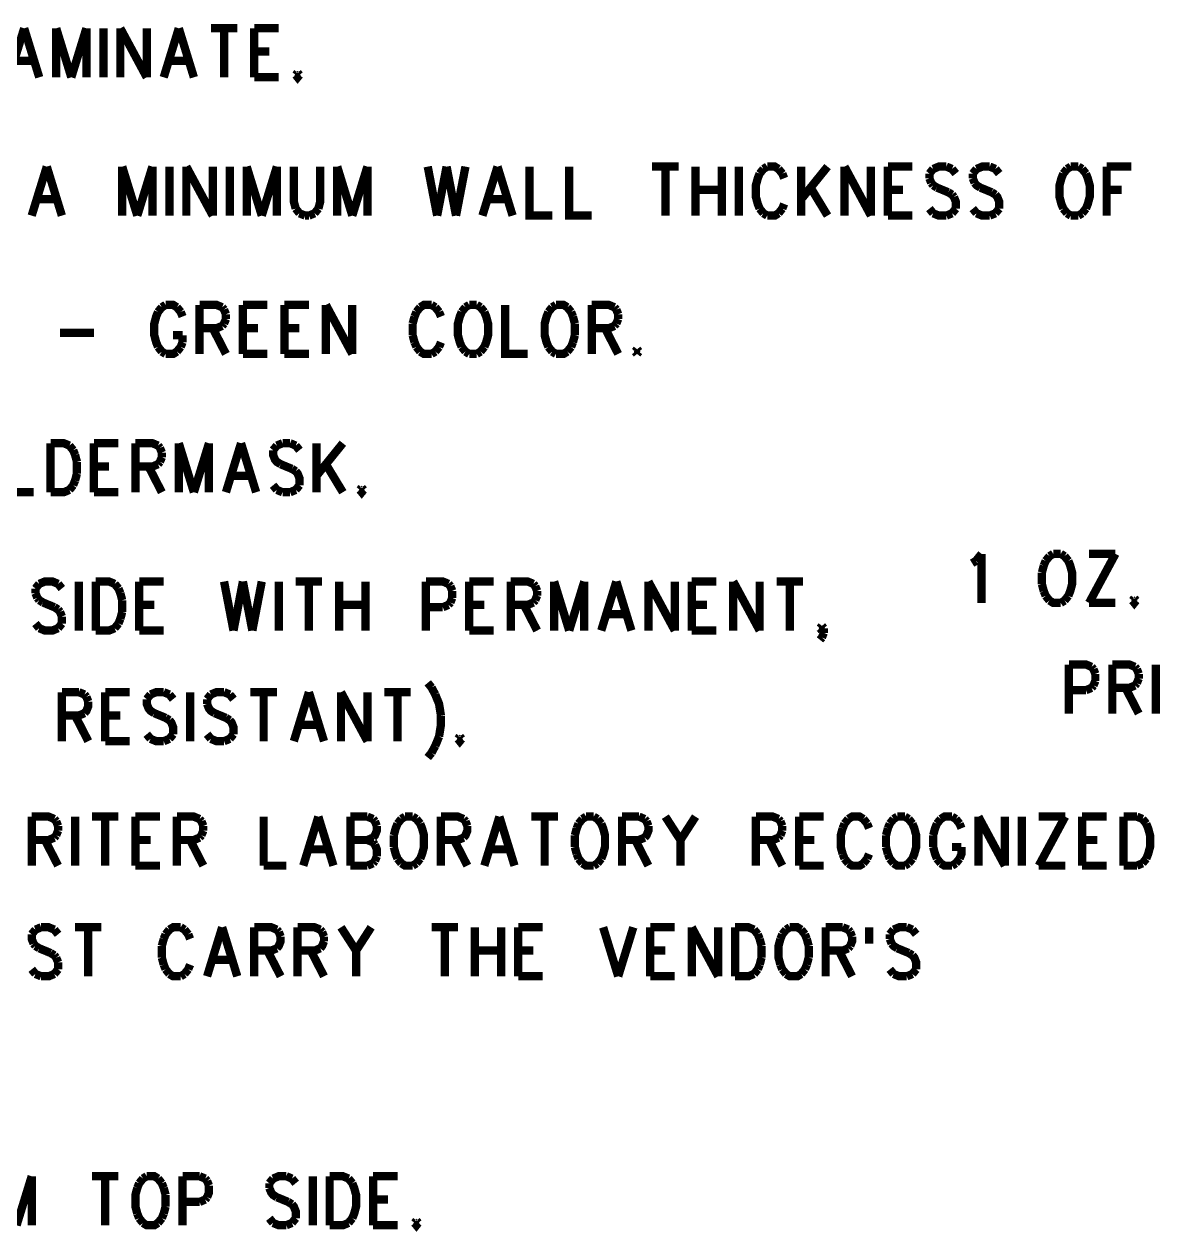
# Model space of a CAD drawing. Extents: x 7.02 to 14.89, y 5.02 to 10.28.
# Drawn here: x 10.094 to 12.147, y 5.021 to 7.204 of the extents above; entities that cross this region are included whole.
import ezdxf

# ---------------------------------------------------------------- set-up
doc = ezdxf.new("R2010")
doc.units = 0
doc.layers.add('DD_PHO', color=6, linetype='CONTINUOUS')

msp = doc.modelspace()

# ---------------------------------------------------------------- linework, layer by layer
at = {"layer": 'DD_PHO', "const_width": 0.015}
for points in [[(10.09386, 7.19609), (10.06659, 7.1075)], [(10.09386, 7.19609), (10.12113, 7.1075)], [(10.15181, 7.19609), (10.15181, 7.1075)], [(10.15181, 7.19609), (10.17909, 7.1075)], [(10.20636, 7.19609), (10.17909, 7.1075)], [(10.20636, 7.19609), (10.20636, 7.1075)], [(10.23704, 7.19609), (10.23704, 7.1075)], [(10.26772, 7.19609), (10.26772, 7.1075)], [(10.26772, 7.19609), (10.31545, 7.1075)], [(10.31545, 7.19609), (10.31545, 7.1075)], [(10.3734, 7.19609), (10.34613, 7.1075)], [(10.3734, 7.19609), (10.40068, 7.1075)], [(10.43136, 7.19609), (10.47909, 7.19609)], [(10.45522, 7.19609), (10.45522, 7.1075)], [(10.50977, 7.19609), (10.50977, 7.1075)], [(10.50977, 7.19609), (10.55409, 7.19609)], [(10.50977, 7.1539), (10.53704, 7.1539)], [(10.07681, 7.13703), (10.1109, 7.13703)], [(10.35636, 7.13703), (10.39045, 7.13703)], [(10.58818, 7.11593), (10.58477, 7.11171)], [(10.58477, 7.11171), (10.58818, 7.1075), (10.59159, 7.11171)], [(10.59159, 7.11171), (10.58818, 7.11593)], [(10.50977, 7.1075), (10.55409, 7.1075)], [(10.13477, 6.94609), (10.1075, 6.8575)], [(10.13477, 6.94609), (10.16204, 6.8575)], [(10.27113, 6.94609), (10.27113, 6.8575)], [(10.27113, 6.94609), (10.2984, 6.8575)], [(10.32568, 6.94609), (10.2984, 6.8575)], [(10.32568, 6.94609), (10.32568, 6.8575)], [(10.35636, 6.94609), (10.35636, 6.8575)], [(10.38704, 6.94609), (10.38704, 6.8575)], [(10.38704, 6.94609), (10.43477, 6.8575)], [(10.43477, 6.94609), (10.43477, 6.8575)], [(10.46545, 6.94609), (10.46545, 6.8575)], [(10.49613, 6.94609), (10.49613, 6.8575)], [(10.49613, 6.94609), (10.5234, 6.8575)], [(10.55068, 6.94609), (10.5234, 6.8575)], [(10.55068, 6.94609), (10.55068, 6.8575)], [(10.58136, 6.94609), (10.58136, 6.88281), (10.58477, 6.87015)], [(10.62568, 6.87015), (10.62909, 6.88281), (10.62909, 6.94609)], [(10.65977, 6.94609), (10.65977, 6.8575)], [(10.65977, 6.94609), (10.68704, 6.8575)], [(10.71431, 6.94609), (10.68704, 6.8575)], [(10.71431, 6.94609), (10.71431, 6.8575)], [(10.8234, 6.94609), (10.84045, 6.8575)], [(10.8575, 6.94609), (10.84045, 6.8575)], [(10.8575, 6.94609), (10.87454, 6.8575)], [(10.89159, 6.94609), (10.87454, 6.8575)], [(10.94954, 6.94609), (10.92227, 6.8575)], [(10.94954, 6.94609), (10.97681, 6.8575)], [(11.0075, 6.94609), (11.0075, 6.8575), (11.0484, 6.8575)], [(11.07909, 6.94609), (11.07909, 6.8575), (11.12, 6.8575)], [(11.22909, 6.94609), (11.27681, 6.94609)], [(11.25295, 6.94609), (11.25295, 6.8575)], [(11.3075, 6.94609), (11.3075, 6.8575)], [(11.35522, 6.94609), (11.35522, 6.8575)], [(11.3859, 6.94609), (11.3859, 6.8575)], [(11.43022, 6.94187), (11.4234, 6.93343)], [(11.43704, 6.94609), (11.43022, 6.94187)], [(11.4575, 6.94187), (11.45068, 6.94609), (11.43704, 6.94609)], [(11.46431, 6.93343), (11.4575, 6.94187)], [(11.4984, 6.94609), (11.4984, 6.8575)], [(11.54613, 6.94609), (11.4984, 6.88703)], [(11.57681, 6.94609), (11.57681, 6.8575)], [(11.57681, 6.94609), (11.62454, 6.8575)], [(11.62454, 6.94609), (11.62454, 6.8575)], [(11.65522, 6.94609), (11.65522, 6.8575)], [(11.65522, 6.94609), (11.69954, 6.94609)], [(11.73704, 6.94187), (11.73022, 6.93343)], [(11.7609, 6.94609), (11.74727, 6.94609), (11.73704, 6.94187)], [(11.77113, 6.94187), (11.7609, 6.94609)], [(11.77795, 6.93343), (11.77113, 6.94187)], [(11.81545, 6.94187), (11.80863, 6.93343)], [(11.83931, 6.94609), (11.82568, 6.94609), (11.81545, 6.94187)], [(11.84954, 6.94187), (11.83931, 6.94609)], [(11.85636, 6.93343), (11.84954, 6.94187)], [(11.97909, 6.94187), (11.97227, 6.93343)], [(11.9859, 6.94609), (11.97909, 6.94187)], [(11.99954, 6.94609), (11.9859, 6.94609)], [(12.00636, 6.94187), (11.99954, 6.94609)], [(12.01318, 6.93343), (12.00636, 6.94187)], [(12.05068, 6.94609), (12.05068, 6.8575)], [(12.05068, 6.94609), (12.095, 6.94609)], [(11.4234, 6.93343), (11.42, 6.925), (11.41659, 6.91234), (11.41659, 6.89125), (11.42, 6.87859), (11.4234, 6.87015)], [(11.46772, 6.925), (11.46431, 6.93343)], [(11.73022, 6.93343), (11.73022, 6.925)], [(11.73022, 6.925), (11.73363, 6.91656)], [(11.73363, 6.91656), (11.73704, 6.91234)], [(11.80863, 6.93343), (11.80863, 6.925)], [(11.80863, 6.925), (11.81204, 6.91656)], [(11.81204, 6.91656), (11.81545, 6.91234), (11.82227, 6.90812)], [(11.97227, 6.93343), (11.96886, 6.925), (11.96545, 6.91234), (11.96545, 6.89125), (11.96886, 6.87859), (11.97227, 6.87015)], [(12.01318, 6.87015), (12.01659, 6.87859), (12.02, 6.89125), (12.02, 6.91234), (12.01659, 6.925), (12.01318, 6.93343)], [(11.3075, 6.9039), (11.35522, 6.9039)], [(11.51545, 6.90812), (11.54613, 6.8575)], [(11.65522, 6.9039), (11.6825, 6.9039)], [(11.73704, 6.91234), (11.74386, 6.90812)], [(11.74386, 6.90812), (11.76431, 6.89968)], [(11.76431, 6.89968), (11.77113, 6.89546)], [(11.77113, 6.89546), (11.77454, 6.89125)], [(11.77454, 6.89125), (11.77795, 6.88281), (11.77795, 6.87015)], [(11.82227, 6.90812), (11.84272, 6.89968)], [(11.84272, 6.89968), (11.84954, 6.89546)], [(11.84954, 6.89546), (11.85295, 6.89125), (11.85636, 6.88281), (11.85636, 6.87015)], [(12.05068, 6.9039), (12.07795, 6.9039)], [(10.11772, 6.88703), (10.15181, 6.88703)], [(10.58477, 6.87015), (10.59159, 6.86171)], [(10.61886, 6.86171), (10.62568, 6.87015)], [(10.9325, 6.88703), (10.96659, 6.88703)], [(11.4234, 6.87015), (11.43022, 6.86171)], [(11.4575, 6.86171), (11.46431, 6.87015)], [(11.46431, 6.87015), (11.46772, 6.87859)], [(11.73704, 6.86171), (11.73022, 6.87015)], [(11.77795, 6.87015), (11.77113, 6.86171)], [(11.81545, 6.86171), (11.80863, 6.87015)], [(11.85636, 6.87015), (11.84954, 6.86171)], [(11.97227, 6.87015), (11.97909, 6.86171)], [(12.00636, 6.86171), (12.01318, 6.87015)], [(10.59159, 6.86171), (10.60181, 6.8575)], [(10.60181, 6.8575), (10.60863, 6.8575)], [(10.60863, 6.8575), (10.61886, 6.86171)], [(11.43022, 6.86171), (11.43704, 6.8575)], [(11.43704, 6.8575), (11.45068, 6.8575), (11.4575, 6.86171)], [(11.65522, 6.8575), (11.69954, 6.8575)], [(11.7609, 6.8575), (11.74727, 6.8575), (11.73704, 6.86171)], [(11.77113, 6.86171), (11.7609, 6.8575)], [(11.83931, 6.8575), (11.82568, 6.8575), (11.81545, 6.86171)], [(11.84954, 6.86171), (11.83931, 6.8575)], [(11.97909, 6.86171), (11.9859, 6.8575)], [(11.9859, 6.8575), (11.99954, 6.8575)], [(11.99954, 6.8575), (12.00636, 6.86171)], [(10.34954, 6.69609), (10.34272, 6.69187)], [(10.37, 6.69187), (10.36318, 6.69609), (10.34954, 6.69609)], [(10.4109, 6.69609), (10.4109, 6.6075)], [(10.4109, 6.69609), (10.44159, 6.69609), (10.45181, 6.69187)], [(10.48931, 6.69609), (10.48931, 6.6075)], [(10.48931, 6.69609), (10.53363, 6.69609)], [(10.56431, 6.69609), (10.56431, 6.6075)], [(10.56431, 6.69609), (10.60863, 6.69609)], [(10.63931, 6.69609), (10.63931, 6.6075)], [(10.63931, 6.69609), (10.68704, 6.6075)], [(10.68704, 6.69609), (10.68704, 6.6075)], [(10.83022, 6.69609), (10.81659, 6.69609), (10.80977, 6.69187)], [(10.83704, 6.69187), (10.83022, 6.69609)], [(10.8984, 6.69609), (10.89159, 6.69187)], [(10.91204, 6.69609), (10.8984, 6.69609)], [(10.91886, 6.69187), (10.91204, 6.69609)], [(10.96318, 6.69609), (10.96318, 6.6075), (11.00409, 6.6075)], [(11.05522, 6.69609), (11.0484, 6.69187)], [(11.07568, 6.69187), (11.06886, 6.69609), (11.05522, 6.69609)], [(11.12, 6.69609), (11.12, 6.6075)], [(11.12, 6.69609), (11.15068, 6.69609), (11.1609, 6.69187)], [(10.3359, 6.68343), (10.3325, 6.675), (10.32909, 6.66234), (10.32909, 6.64125), (10.3325, 6.62859), (10.3359, 6.62015)], [(10.34272, 6.69187), (10.3359, 6.68343)], [(10.37681, 6.68343), (10.37, 6.69187)], [(10.38022, 6.675), (10.37681, 6.68343)], [(10.45181, 6.69187), (10.45522, 6.68765)], [(10.45522, 6.68765), (10.45863, 6.67921)], [(10.45863, 6.67921), (10.45863, 6.67078)], [(10.79954, 6.675), (10.79613, 6.66234)], [(10.80295, 6.68343), (10.79954, 6.675)], [(10.80977, 6.69187), (10.80295, 6.68343)], [(10.84386, 6.68343), (10.83704, 6.69187)], [(10.84727, 6.675), (10.84386, 6.68343)], [(10.88477, 6.68343), (10.88136, 6.675), (10.87795, 6.66234), (10.87795, 6.64125), (10.88136, 6.62859), (10.88477, 6.62015)], [(10.89159, 6.69187), (10.88477, 6.68343)], [(10.92568, 6.68343), (10.91886, 6.69187)], [(10.92568, 6.62015), (10.92909, 6.62859), (10.9325, 6.64125), (10.9325, 6.66234), (10.92909, 6.675), (10.92568, 6.68343)], [(11.04159, 6.68343), (11.03818, 6.675), (11.03477, 6.66234), (11.03477, 6.64125), (11.03818, 6.62859), (11.04159, 6.62015)], [(11.0484, 6.69187), (11.04159, 6.68343)], [(11.0825, 6.68343), (11.07568, 6.69187)], [(11.0859, 6.675), (11.0825, 6.68343)], [(11.08931, 6.66234), (11.0859, 6.675)], [(11.1609, 6.69187), (11.16431, 6.68765)], [(11.16431, 6.68765), (11.16772, 6.67921)], [(11.16772, 6.67921), (11.16772, 6.67078)], [(10.44159, 6.6539), (10.4109, 6.6539)], [(10.43477, 6.6539), (10.45863, 6.6075)], [(10.45181, 6.65812), (10.44159, 6.6539)], [(10.45522, 6.66234), (10.45181, 6.65812)], [(10.45863, 6.67078), (10.45522, 6.66234)], [(10.48931, 6.6539), (10.51659, 6.6539)], [(10.56431, 6.6539), (10.59159, 6.6539)], [(10.79613, 6.66234), (10.79613, 6.64125)], [(11.08931, 6.64125), (11.08931, 6.66234)], [(11.15068, 6.6539), (11.12, 6.6539)], [(11.14386, 6.6539), (11.16772, 6.6075)], [(11.1609, 6.65812), (11.15068, 6.6539)], [(11.16431, 6.66234), (11.1609, 6.65812)], [(11.16772, 6.67078), (11.16431, 6.66234)], [(10.15863, 6.64546), (10.22, 6.64546)], [(10.36318, 6.64125), (10.38022, 6.64125)], [(10.38022, 6.62859), (10.38022, 6.64125)], [(10.79613, 6.64125), (10.79954, 6.62859)], [(11.0859, 6.62859), (11.08931, 6.64125)], [(10.3359, 6.62015), (10.34272, 6.61171)], [(10.34272, 6.61171), (10.34954, 6.6075)], [(10.34954, 6.6075), (10.36318, 6.6075), (10.37, 6.61171)], [(10.37, 6.61171), (10.37681, 6.62015)], [(10.37681, 6.62015), (10.38022, 6.62859)], [(10.48931, 6.6075), (10.53363, 6.6075)], [(10.56431, 6.6075), (10.60863, 6.6075)], [(10.79954, 6.62859), (10.80295, 6.62015)], [(10.80295, 6.62015), (10.80977, 6.61171)], [(10.80977, 6.61171), (10.81659, 6.6075), (10.83022, 6.6075)], [(10.83022, 6.6075), (10.83704, 6.61171)], [(10.83704, 6.61171), (10.84386, 6.62015)], [(10.84386, 6.62015), (10.84727, 6.62859)], [(10.88477, 6.62015), (10.89159, 6.61171)], [(10.89159, 6.61171), (10.8984, 6.6075)], [(10.8984, 6.6075), (10.91204, 6.6075)], [(10.91204, 6.6075), (10.91886, 6.61171)], [(10.91886, 6.61171), (10.92568, 6.62015)], [(11.04159, 6.62015), (11.0484, 6.61171)], [(11.0484, 6.61171), (11.05522, 6.6075)], [(11.05522, 6.6075), (11.06886, 6.6075), (11.07568, 6.61171)], [(11.07568, 6.61171), (11.0825, 6.62015)], [(11.0825, 6.62015), (11.0859, 6.62859)], [(11.20181, 6.61593), (11.1984, 6.61171)], [(11.1984, 6.61171), (11.20181, 6.6075)], [(11.20522, 6.61171), (11.20181, 6.61593)], [(11.20181, 6.6075), (11.20522, 6.61171)], [(10.07, 6.44609), (10.07, 6.3575), (10.1109, 6.3575)], [(10.14159, 6.44609), (10.14159, 6.3575)], [(10.14159, 6.44609), (10.16545, 6.44609), (10.17568, 6.44187)], [(10.17568, 6.44187), (10.1825, 6.43343)], [(10.1825, 6.43343), (10.1859, 6.425)], [(10.22, 6.44609), (10.22, 6.3575)], [(10.22, 6.44609), (10.26431, 6.44609)], [(10.295, 6.44609), (10.295, 6.3575)], [(10.295, 6.44609), (10.32568, 6.44609), (10.3359, 6.44187)], [(10.3359, 6.44187), (10.33931, 6.43765)], [(10.33931, 6.43765), (10.34272, 6.42921)], [(10.3734, 6.44609), (10.3734, 6.3575)], [(10.3734, 6.44609), (10.40068, 6.3575)], [(10.42795, 6.44609), (10.40068, 6.3575)], [(10.42795, 6.44609), (10.42795, 6.3575)], [(10.4859, 6.44609), (10.45863, 6.3575)], [(10.4859, 6.44609), (10.51318, 6.3575)], [(10.55068, 6.44187), (10.54386, 6.43343)], [(10.54386, 6.43343), (10.54386, 6.425), (10.54727, 6.41656), (10.55068, 6.41234), (10.5575, 6.40812)], [(10.5609, 6.44609), (10.55068, 6.44187)], [(10.57454, 6.44609), (10.5609, 6.44609)], [(10.58477, 6.44187), (10.57454, 6.44609)], [(10.59159, 6.43343), (10.58477, 6.44187)], [(10.62227, 6.44609), (10.62227, 6.3575)], [(10.67, 6.44609), (10.62227, 6.38703)], [(10.1859, 6.425), (10.18931, 6.41234)], [(10.18931, 6.41234), (10.18931, 6.39125)], [(10.33931, 6.41234), (10.3359, 6.40812)], [(10.34272, 6.42078), (10.33931, 6.41234)], [(10.34272, 6.42921), (10.34272, 6.42078)], [(10.18931, 6.39125), (10.1859, 6.37859)], [(10.22, 6.4039), (10.24727, 6.4039)], [(10.32568, 6.4039), (10.295, 6.4039)], [(10.31886, 6.4039), (10.34272, 6.3575)], [(10.3359, 6.40812), (10.32568, 6.4039)], [(10.5575, 6.40812), (10.57795, 6.39968)], [(10.57795, 6.39968), (10.58477, 6.39546)], [(10.58477, 6.39546), (10.58818, 6.39125), (10.59159, 6.38281), (10.59159, 6.37015)], [(10.63931, 6.40812), (10.67, 6.3575)], [(10.1825, 6.37015), (10.17568, 6.36171)], [(10.1859, 6.37859), (10.1825, 6.37015)], [(10.46886, 6.38703), (10.50295, 6.38703)], [(10.55068, 6.36171), (10.54386, 6.37015)], [(10.59159, 6.37015), (10.58477, 6.36171)], [(10.17568, 6.36171), (10.16545, 6.3575), (10.14159, 6.3575)], [(10.22, 6.3575), (10.26431, 6.3575)], [(10.5609, 6.3575), (10.55068, 6.36171)], [(10.57454, 6.3575), (10.5609, 6.3575)], [(10.58477, 6.36171), (10.57454, 6.3575)], [(10.70409, 6.36593), (10.70068, 6.36171)], [(10.70068, 6.36171), (10.70409, 6.3575), (10.7075, 6.36171)], [(10.7075, 6.36171), (10.70409, 6.36593)], [(11.81431, 6.23343), (11.82454, 6.24609)], [(11.82454, 6.24609), (11.82454, 6.1575)], [(11.94727, 6.24187), (11.94045, 6.23343)], [(11.95409, 6.24609), (11.94727, 6.24187)], [(11.96772, 6.24609), (11.95409, 6.24609)], [(11.97454, 6.24187), (11.96772, 6.24609)], [(11.98136, 6.23343), (11.97454, 6.24187)], [(12.06659, 6.24609), (12.01886, 6.1575)], [(12.01886, 6.24609), (12.06659, 6.24609)], [(11.8075, 6.22921), (11.81431, 6.23343)], [(11.93704, 6.225), (11.93363, 6.21234)], [(11.94045, 6.23343), (11.93704, 6.225)], [(11.98136, 6.17015), (11.98477, 6.17859), (11.98818, 6.19125), (11.98818, 6.21234), (11.98477, 6.225), (11.98136, 6.23343)], [(10.15522, 6.19187), (10.145, 6.19609), (10.13136, 6.19609), (10.12113, 6.19187)], [(10.19272, 6.19609), (10.19272, 6.1075)], [(10.2234, 6.19609), (10.2234, 6.1075)], [(10.2234, 6.19609), (10.24727, 6.19609), (10.2575, 6.19187)], [(10.30181, 6.19609), (10.30181, 6.1075)], [(10.30181, 6.19609), (10.34613, 6.19609)], [(10.45522, 6.19609), (10.47227, 6.1075)], [(10.48931, 6.19609), (10.47227, 6.1075)], [(10.48931, 6.19609), (10.50636, 6.1075)], [(10.5234, 6.19609), (10.50636, 6.1075)], [(10.55409, 6.19609), (10.55409, 6.1075)], [(10.58477, 6.19609), (10.6325, 6.19609)], [(10.60863, 6.19609), (10.60863, 6.1075)], [(10.66318, 6.19609), (10.66318, 6.1075)], [(10.7109, 6.19609), (10.7109, 6.1075)], [(10.82, 6.19609), (10.82, 6.1075)], [(10.82, 6.19609), (10.85068, 6.19609), (10.8609, 6.19187)], [(10.8984, 6.19609), (10.8984, 6.1075)], [(10.8984, 6.19609), (10.94272, 6.19609)], [(10.9734, 6.19609), (10.9734, 6.1075)], [(10.9734, 6.19609), (11.00409, 6.19609), (11.01431, 6.19187)], [(11.05181, 6.19609), (11.05181, 6.1075)], [(11.05181, 6.19609), (11.07909, 6.1075)], [(11.10636, 6.19609), (11.07909, 6.1075)], [(11.10636, 6.19609), (11.10636, 6.1075)], [(11.16431, 6.19609), (11.13704, 6.1075)], [(11.16431, 6.19609), (11.19159, 6.1075)], [(11.22227, 6.19609), (11.22227, 6.1075)], [(11.22227, 6.19609), (11.27, 6.1075)], [(11.27, 6.19609), (11.27, 6.1075)], [(11.30068, 6.19609), (11.30068, 6.1075)], [(11.30068, 6.19609), (11.345, 6.19609)], [(11.37568, 6.19609), (11.37568, 6.1075)], [(11.37568, 6.19609), (11.4234, 6.1075)], [(11.4234, 6.19609), (11.4234, 6.1075)], [(11.45409, 6.19609), (11.50181, 6.19609)], [(11.47795, 6.19609), (11.47795, 6.1075)], [(11.93363, 6.21234), (11.93363, 6.19125)], [(10.12113, 6.19187), (10.11431, 6.18343)], [(10.11431, 6.18343), (10.11431, 6.175)], [(10.11431, 6.175), (10.11772, 6.16656)], [(10.16204, 6.18343), (10.15522, 6.19187)], [(10.2575, 6.19187), (10.26431, 6.18343)], [(10.26431, 6.18343), (10.26772, 6.175)], [(10.26772, 6.175), (10.27113, 6.16234)], [(10.8609, 6.19187), (10.86431, 6.18765)], [(10.86431, 6.18765), (10.86772, 6.17921)], [(10.86772, 6.17921), (10.86772, 6.16656)], [(11.01431, 6.19187), (11.01772, 6.18765)], [(11.01772, 6.18765), (11.02113, 6.17921)], [(11.02113, 6.17078), (11.01772, 6.16234)], [(11.02113, 6.17921), (11.02113, 6.17078)], [(11.93363, 6.19125), (11.93704, 6.17859)], [(11.93704, 6.17859), (11.94045, 6.17015)], [(10.11772, 6.16656), (10.12113, 6.16234)], [(10.12113, 6.16234), (10.12795, 6.15812)], [(10.12795, 6.15812), (10.1484, 6.14968)], [(10.1484, 6.14968), (10.15522, 6.14546)], [(10.27113, 6.16234), (10.27113, 6.14125)], [(10.30181, 6.1539), (10.32909, 6.1539)], [(10.66318, 6.1539), (10.7109, 6.1539)], [(10.85068, 6.14968), (10.82, 6.14968)], [(10.8609, 6.1539), (10.85068, 6.14968)], [(10.86431, 6.15812), (10.8609, 6.1539)], [(10.86772, 6.16656), (10.86431, 6.15812)], [(10.8984, 6.1539), (10.92568, 6.1539)], [(11.00409, 6.1539), (10.9734, 6.1539)], [(10.99727, 6.1539), (11.02113, 6.1075)], [(11.01431, 6.15812), (11.00409, 6.1539)], [(11.01772, 6.16234), (11.01431, 6.15812)], [(11.30068, 6.1539), (11.32795, 6.1539)], [(11.94045, 6.17015), (11.94727, 6.16171)], [(11.94727, 6.16171), (11.95409, 6.1575), (11.96772, 6.1575)], [(11.96772, 6.1575), (11.97454, 6.16171)], [(11.97454, 6.16171), (11.98136, 6.17015)], [(12.01886, 6.1575), (12.06659, 6.1575)], [(12.10068, 6.16593), (12.09727, 6.16171)], [(12.09727, 6.16171), (12.10068, 6.1575), (12.10409, 6.16171)], [(12.10409, 6.16171), (12.10068, 6.16593)], [(10.15522, 6.14546), (10.15863, 6.14125)], [(10.15863, 6.14125), (10.16204, 6.13281)], [(10.16204, 6.13281), (10.16204, 6.12015)], [(10.26772, 6.12859), (10.26431, 6.12015)], [(10.27113, 6.14125), (10.26772, 6.12859)], [(11.14727, 6.13703), (11.18136, 6.13703)], [(10.12113, 6.11171), (10.11431, 6.12015)], [(10.15522, 6.11171), (10.145, 6.1075), (10.13136, 6.1075), (10.12113, 6.11171)], [(10.16204, 6.12015), (10.15522, 6.11171)], [(10.2575, 6.11171), (10.24727, 6.1075), (10.2234, 6.1075)], [(10.26431, 6.12015), (10.2575, 6.11171)], [(10.30181, 6.1075), (10.34613, 6.1075)], [(10.8984, 6.1075), (10.94272, 6.1075)], [(11.30068, 6.1075), (11.345, 6.1075)], [(11.5325, 6.11171), (11.5359, 6.11593)], [(11.5359, 6.1075), (11.5325, 6.11171)], [(11.5359, 6.11593), (11.53931, 6.11171)], [(11.53931, 6.11171), (11.5359, 6.1075)], [(11.53931, 6.11171), (11.53931, 6.10328)], [(11.5359, 6.09484), (11.5325, 6.09062)], [(11.53931, 6.10328), (11.5359, 6.09484)], [(11.9825, 6.04609), (11.9825, 5.9575)], [(11.9825, 6.04609), (12.01318, 6.04609), (12.0234, 6.04187)], [(12.0234, 6.04187), (12.02681, 6.03765)], [(12.0609, 6.04609), (12.0609, 5.9575)], [(12.0609, 6.04609), (12.09159, 6.04609), (12.10181, 6.04187)], [(12.10181, 6.04187), (12.10522, 6.03765)], [(12.13931, 6.04609), (12.13931, 5.9575)], [(12.02681, 6.03765), (12.03022, 6.02921)], [(12.03022, 6.02921), (12.03022, 6.01656)], [(12.10522, 6.03765), (12.10863, 6.02921)], [(12.10863, 6.02078), (12.10522, 6.01234)], [(12.10863, 6.02921), (12.10863, 6.02078)], [(10.16204, 5.99609), (10.16204, 5.9075)], [(10.16204, 5.99609), (10.19272, 5.99609)], [(10.19272, 5.99609), (10.20295, 5.99187)], [(10.24045, 5.99609), (10.24045, 5.9075)], [(10.24045, 5.99609), (10.28477, 5.99609)], [(10.34613, 5.99609), (10.3325, 5.99609), (10.32227, 5.99187)], [(10.35636, 5.99187), (10.34613, 5.99609)], [(10.39386, 5.99609), (10.39386, 5.9075)], [(10.45522, 5.99609), (10.44159, 5.99609), (10.43136, 5.99187)], [(10.46545, 5.99187), (10.45522, 5.99609)], [(10.50295, 5.99609), (10.55068, 5.99609)], [(10.52681, 5.99609), (10.52681, 5.9075)], [(10.60863, 5.99609), (10.58136, 5.9075)], [(10.60863, 5.99609), (10.6359, 5.9075)], [(10.66659, 5.99609), (10.66659, 5.9075)], [(10.66659, 5.99609), (10.71431, 5.9075)], [(10.71431, 5.99609), (10.71431, 5.9075)], [(10.745, 5.99609), (10.79272, 5.99609)], [(10.76886, 5.99609), (10.76886, 5.9075)], [(10.8234, 6.01296), (10.83022, 6.00453)], [(10.83022, 6.00453), (10.83704, 5.99187)], [(12.01318, 5.99968), (11.9825, 5.99968)], [(12.0234, 6.0039), (12.01318, 5.99968)], [(12.02681, 6.00812), (12.0234, 6.0039)], [(12.03022, 6.01656), (12.02681, 6.00812)], [(12.09159, 6.0039), (12.0609, 6.0039)], [(12.08477, 6.0039), (12.10863, 5.9575)], [(12.10181, 6.00812), (12.09159, 6.0039)], [(12.10522, 6.01234), (12.10181, 6.00812)], [(10.20295, 5.99187), (10.20636, 5.98765)], [(10.20977, 5.97921), (10.20977, 5.97078), (10.20636, 5.96234), (10.20295, 5.95812)], [(10.20636, 5.98765), (10.20977, 5.97921)], [(10.32227, 5.99187), (10.31545, 5.98343)], [(10.31545, 5.98343), (10.31545, 5.975), (10.31886, 5.96656), (10.32227, 5.96234), (10.32909, 5.95812)], [(10.36318, 5.98343), (10.35636, 5.99187)], [(10.43136, 5.99187), (10.42454, 5.98343)], [(10.42454, 5.98343), (10.42454, 5.975)], [(10.42454, 5.975), (10.42795, 5.96656), (10.43136, 5.96234), (10.43818, 5.95812)], [(10.47227, 5.98343), (10.46545, 5.99187)], [(10.83704, 5.99187), (10.84386, 5.975), (10.84727, 5.9539)], [(10.19272, 5.9539), (10.16204, 5.9539)], [(10.1859, 5.9539), (10.20977, 5.9075)], [(10.20295, 5.95812), (10.19272, 5.9539)], [(10.24045, 5.9539), (10.26772, 5.9539)], [(10.32909, 5.95812), (10.34954, 5.94968)], [(10.43818, 5.95812), (10.45863, 5.94968)], [(10.84727, 5.9539), (10.84727, 5.93703), (10.84386, 5.91593)], [(10.34954, 5.94968), (10.35636, 5.94546)], [(10.35636, 5.94546), (10.35977, 5.94125), (10.36318, 5.93281), (10.36318, 5.92015)], [(10.45863, 5.94968), (10.46545, 5.94546)], [(10.46545, 5.94546), (10.46886, 5.94125), (10.47227, 5.93281), (10.47227, 5.92015)], [(10.59159, 5.93703), (10.62568, 5.93703)], [(10.32227, 5.91171), (10.31545, 5.92015)], [(10.34613, 5.9075), (10.3325, 5.9075), (10.32227, 5.91171)], [(10.35636, 5.91171), (10.34613, 5.9075)], [(10.36318, 5.92015), (10.35636, 5.91171)], [(10.43136, 5.91171), (10.42454, 5.92015)], [(10.45522, 5.9075), (10.44159, 5.9075), (10.43136, 5.91171)], [(10.46545, 5.91171), (10.45522, 5.9075)], [(10.47227, 5.92015), (10.46545, 5.91171)], [(10.84386, 5.91593), (10.83704, 5.89906)], [(10.88136, 5.91593), (10.87795, 5.91171)], [(10.87795, 5.91171), (10.88136, 5.9075), (10.88477, 5.91171)], [(10.88477, 5.91171), (10.88136, 5.91593)], [(10.24045, 5.9075), (10.28477, 5.9075)], [(10.83704, 5.89906), (10.83022, 5.8864)], [(10.83022, 5.8864), (10.8234, 5.87796)], [(10.1075, 5.77109), (10.1075, 5.6825)], [(10.1075, 5.77109), (10.13818, 5.77109), (10.1484, 5.76687)], [(10.1484, 5.76687), (10.15181, 5.76265)], [(10.15181, 5.76265), (10.15522, 5.75421)], [(10.1859, 5.77109), (10.1859, 5.6825)], [(10.21659, 5.77109), (10.26431, 5.77109)], [(10.24045, 5.77109), (10.24045, 5.6825)], [(10.295, 5.77109), (10.295, 5.6825)], [(10.295, 5.77109), (10.33931, 5.77109)], [(10.37, 5.77109), (10.37, 5.6825)], [(10.37, 5.77109), (10.40068, 5.77109), (10.4109, 5.76687)], [(10.4109, 5.76687), (10.41431, 5.76265)], [(10.41431, 5.76265), (10.41772, 5.75421)], [(10.52681, 5.77109), (10.52681, 5.6825)], [(10.62568, 5.77109), (10.5984, 5.6825)], [(10.62568, 5.77109), (10.65295, 5.6825)], [(10.68363, 5.77109), (10.68363, 5.6825)], [(10.68363, 5.77109), (10.71431, 5.77109)], [(10.71431, 5.77109), (10.72454, 5.76687)], [(10.72454, 5.76687), (10.72795, 5.76265)], [(10.72795, 5.76265), (10.73136, 5.75421)], [(10.76886, 5.75843), (10.76545, 5.75), (10.76204, 5.73734)], [(10.77568, 5.76687), (10.76886, 5.75843)], [(10.7825, 5.77109), (10.77568, 5.76687)], [(10.79613, 5.77109), (10.7825, 5.77109)], [(10.80295, 5.76687), (10.79613, 5.77109)], [(10.80977, 5.75843), (10.80295, 5.76687)], [(10.80977, 5.69515), (10.81318, 5.70359), (10.81659, 5.71625), (10.81659, 5.73734), (10.81318, 5.75), (10.80977, 5.75843)], [(10.84727, 5.77109), (10.84727, 5.6825)], [(10.84727, 5.77109), (10.87795, 5.77109), (10.88818, 5.76687)], [(10.88818, 5.76687), (10.89159, 5.76265)], [(10.89159, 5.76265), (10.895, 5.75421)], [(10.95295, 5.77109), (10.92568, 5.6825)], [(10.95295, 5.77109), (10.98022, 5.6825)], [(11.0109, 5.77109), (11.05863, 5.77109)], [(11.03477, 5.77109), (11.03477, 5.6825)], [(11.09613, 5.75843), (11.09272, 5.75)], [(11.10295, 5.76687), (11.09613, 5.75843)], [(11.10977, 5.77109), (11.10295, 5.76687)], [(11.1234, 5.77109), (11.10977, 5.77109)], [(11.13022, 5.76687), (11.1234, 5.77109)], [(11.13704, 5.75843), (11.13022, 5.76687)], [(11.13704, 5.69515), (11.14045, 5.70359), (11.14386, 5.71625), (11.14386, 5.73734), (11.14045, 5.75), (11.13704, 5.75843)], [(11.17454, 5.77109), (11.17454, 5.6825)], [(11.17454, 5.77109), (11.20522, 5.77109)], [(11.20522, 5.77109), (11.21545, 5.76687)], [(11.21545, 5.76687), (11.21886, 5.76265)], [(11.21886, 5.76265), (11.22227, 5.75421)], [(11.25295, 5.77109), (11.28022, 5.7289)], [(11.3075, 5.77109), (11.28022, 5.7289)], [(11.41659, 5.77109), (11.41659, 5.6825)], [(11.41659, 5.77109), (11.44727, 5.77109), (11.4575, 5.76687)], [(11.4575, 5.76687), (11.4609, 5.76265)], [(11.4609, 5.76265), (11.46431, 5.75421)], [(11.495, 5.77109), (11.495, 5.6825)], [(11.495, 5.77109), (11.53931, 5.77109)], [(11.57681, 5.75843), (11.5734, 5.75)], [(11.58363, 5.76687), (11.57681, 5.75843)], [(11.6109, 5.76687), (11.60409, 5.77109), (11.59045, 5.77109), (11.58363, 5.76687)], [(11.61772, 5.75843), (11.6109, 5.76687)], [(11.62113, 5.75), (11.61772, 5.75843)], [(11.65863, 5.75843), (11.65522, 5.75)], [(11.66545, 5.76687), (11.65863, 5.75843)], [(11.67227, 5.77109), (11.66545, 5.76687)], [(11.6859, 5.77109), (11.67227, 5.77109)], [(11.69272, 5.76687), (11.6859, 5.77109)], [(11.69954, 5.75843), (11.69272, 5.76687)], [(11.69954, 5.69515), (11.70295, 5.70359), (11.70636, 5.71625), (11.70636, 5.73734), (11.70295, 5.75), (11.69954, 5.75843)], [(11.74386, 5.75843), (11.74045, 5.75), (11.73704, 5.73734)], [(11.75068, 5.76687), (11.74386, 5.75843)], [(11.77113, 5.77109), (11.7575, 5.77109), (11.75068, 5.76687)], [(11.77795, 5.76687), (11.77113, 5.77109)], [(11.78477, 5.75843), (11.77795, 5.76687)], [(11.78818, 5.75), (11.78477, 5.75843)], [(11.81886, 5.77109), (11.81886, 5.6825)], [(11.81886, 5.77109), (11.86659, 5.6825)], [(11.86659, 5.77109), (11.86659, 5.6825)], [(11.89727, 5.77109), (11.89727, 5.6825)], [(11.97568, 5.77109), (11.92795, 5.6825)], [(11.92795, 5.77109), (11.97568, 5.77109)], [(12.00636, 5.77109), (12.00636, 5.6825)], [(12.00636, 5.77109), (12.05068, 5.77109)], [(12.08136, 5.77109), (12.08136, 5.6825)], [(12.08136, 5.77109), (12.10522, 5.77109)], [(12.10522, 5.77109), (12.11545, 5.76687)], [(12.11545, 5.76687), (12.12227, 5.75843)], [(12.12227, 5.75843), (12.12568, 5.75), (12.12909, 5.73734), (12.12909, 5.71625), (12.12568, 5.70359), (12.12227, 5.69515)], [(10.15181, 5.73734), (10.1484, 5.73312)], [(10.15522, 5.74578), (10.15181, 5.73734)], [(10.15522, 5.75421), (10.15522, 5.74578)], [(10.41431, 5.73734), (10.4109, 5.73312)], [(10.41772, 5.74578), (10.41431, 5.73734)], [(10.41772, 5.75421), (10.41772, 5.74578)], [(10.73136, 5.75421), (10.73136, 5.74578), (10.72795, 5.73734), (10.72454, 5.73312)], [(10.76204, 5.73734), (10.76204, 5.71625)], [(10.895, 5.75421), (10.895, 5.74578), (10.89159, 5.73734), (10.88818, 5.73312)], [(11.09272, 5.75), (11.08931, 5.73734)], [(11.08931, 5.73734), (11.08931, 5.71625)], [(11.22227, 5.75421), (11.22227, 5.74578), (11.21886, 5.73734), (11.21545, 5.73312)], [(11.4609, 5.73734), (11.4575, 5.73312)], [(11.46431, 5.74578), (11.4609, 5.73734)], [(11.46431, 5.75421), (11.46431, 5.74578)], [(11.5734, 5.75), (11.57, 5.73734), (11.57, 5.71625), (11.5734, 5.70359)], [(11.65522, 5.75), (11.65181, 5.73734)], [(11.65181, 5.73734), (11.65181, 5.71625)], [(11.73704, 5.73734), (11.73704, 5.71625)], [(10.13818, 5.7289), (10.1075, 5.7289)], [(10.13136, 5.7289), (10.15522, 5.6825)], [(10.1484, 5.73312), (10.13818, 5.7289)], [(10.295, 5.7289), (10.32227, 5.7289)], [(10.40068, 5.7289), (10.37, 5.7289)], [(10.39386, 5.7289), (10.41772, 5.6825)], [(10.4109, 5.73312), (10.40068, 5.7289)], [(10.60863, 5.71203), (10.64272, 5.71203)], [(10.68363, 5.7289), (10.71431, 5.7289)], [(10.72454, 5.73312), (10.71431, 5.7289)], [(10.71431, 5.7289), (10.72454, 5.72468)], [(10.72454, 5.72468), (10.72795, 5.72046)], [(10.72795, 5.72046), (10.73136, 5.71203), (10.73136, 5.69937)], [(10.76204, 5.71625), (10.76545, 5.70359), (10.76886, 5.69515)], [(10.87795, 5.7289), (10.84727, 5.7289)], [(10.87113, 5.7289), (10.895, 5.6825)], [(10.88818, 5.73312), (10.87795, 5.7289)], [(10.9359, 5.71203), (10.97, 5.71203)], [(11.08931, 5.71625), (11.09272, 5.70359)], [(11.20522, 5.7289), (11.17454, 5.7289)], [(11.1984, 5.7289), (11.22227, 5.6825)], [(11.21545, 5.73312), (11.20522, 5.7289)], [(11.28022, 5.7289), (11.28022, 5.6825)], [(11.44727, 5.7289), (11.41659, 5.7289)], [(11.44045, 5.7289), (11.46431, 5.6825)], [(11.4575, 5.73312), (11.44727, 5.7289)], [(11.495, 5.7289), (11.52227, 5.7289)], [(11.65181, 5.71625), (11.65522, 5.70359)], [(11.73704, 5.71625), (11.74045, 5.70359), (11.74386, 5.69515)], [(11.77113, 5.71625), (11.78818, 5.71625)], [(11.78477, 5.69515), (11.78818, 5.70359), (11.78818, 5.71625)], [(12.00636, 5.7289), (12.03363, 5.7289)], [(10.72795, 5.69093), (10.72454, 5.68671)], [(10.73136, 5.69937), (10.72795, 5.69093)], [(10.76886, 5.69515), (10.77568, 5.68671)], [(10.80295, 5.68671), (10.80977, 5.69515)], [(11.09272, 5.70359), (11.09613, 5.69515)], [(11.09613, 5.69515), (11.10295, 5.68671)], [(11.13022, 5.68671), (11.13704, 5.69515)], [(11.5734, 5.70359), (11.57681, 5.69515)], [(11.57681, 5.69515), (11.58363, 5.68671)], [(11.6109, 5.68671), (11.61772, 5.69515)], [(11.61772, 5.69515), (11.62113, 5.70359)], [(11.65522, 5.70359), (11.65863, 5.69515)], [(11.65863, 5.69515), (11.66545, 5.68671)], [(11.69272, 5.68671), (11.69954, 5.69515)], [(11.74386, 5.69515), (11.75068, 5.68671)], [(11.77795, 5.68671), (11.78477, 5.69515)], [(12.12227, 5.69515), (12.11545, 5.68671)], [(10.295, 5.6825), (10.33931, 5.6825)], [(10.52681, 5.6825), (10.56772, 5.6825)], [(10.71431, 5.6825), (10.68363, 5.6825)], [(10.72454, 5.68671), (10.71431, 5.6825)], [(10.77568, 5.68671), (10.7825, 5.6825), (10.79613, 5.6825)], [(10.79613, 5.6825), (10.80295, 5.68671)], [(11.10295, 5.68671), (11.10977, 5.6825), (11.1234, 5.6825)], [(11.1234, 5.6825), (11.13022, 5.68671)], [(11.495, 5.6825), (11.53931, 5.6825)], [(11.58363, 5.68671), (11.59045, 5.6825), (11.60409, 5.6825), (11.6109, 5.68671)], [(11.66545, 5.68671), (11.67227, 5.6825), (11.6859, 5.6825)], [(11.6859, 5.6825), (11.69272, 5.68671)], [(11.75068, 5.68671), (11.7575, 5.6825), (11.77113, 5.6825)], [(11.77113, 5.6825), (11.77795, 5.68671)], [(11.92795, 5.6825), (11.97568, 5.6825)], [(12.00636, 5.6825), (12.05068, 5.6825)], [(12.10522, 5.6825), (12.08136, 5.6825)], [(12.11545, 5.68671), (12.10522, 5.6825)], [(10.11431, 5.56687), (10.1075, 5.55843)], [(10.12454, 5.57109), (10.11431, 5.56687)], [(10.1484, 5.56687), (10.13818, 5.57109), (10.12454, 5.57109)], [(10.15522, 5.55843), (10.1484, 5.56687)], [(10.1859, 5.57109), (10.23363, 5.57109)], [(10.20977, 5.57109), (10.20977, 5.4825)], [(10.35636, 5.56687), (10.34954, 5.55843)], [(10.37681, 5.57109), (10.36318, 5.57109), (10.35636, 5.56687)], [(10.38363, 5.56687), (10.37681, 5.57109)], [(10.39045, 5.55843), (10.38363, 5.56687)], [(10.45181, 5.57109), (10.42454, 5.4825)], [(10.45181, 5.57109), (10.47909, 5.4825)], [(10.50977, 5.57109), (10.50977, 5.4825)], [(10.50977, 5.57109), (10.54045, 5.57109), (10.55068, 5.56687)], [(10.55068, 5.56687), (10.55409, 5.56265)], [(10.55409, 5.56265), (10.5575, 5.55421)], [(10.58818, 5.57109), (10.58818, 5.4825)], [(10.58818, 5.57109), (10.61886, 5.57109), (10.62909, 5.56687)], [(10.62909, 5.56687), (10.6325, 5.56265)], [(10.6325, 5.56265), (10.6359, 5.55421)], [(10.66659, 5.57109), (10.69386, 5.5289)], [(10.72113, 5.57109), (10.69386, 5.5289)], [(10.83022, 5.57109), (10.87795, 5.57109)], [(10.85409, 5.57109), (10.85409, 5.4825)], [(10.90863, 5.57109), (10.90863, 5.4825)], [(10.95636, 5.57109), (10.95636, 5.4825)], [(10.98704, 5.57109), (10.98704, 5.4825)], [(10.98704, 5.57109), (11.03136, 5.57109)], [(11.14045, 5.57109), (11.16772, 5.4825)], [(11.195, 5.57109), (11.16772, 5.4825)], [(11.22568, 5.57109), (11.22568, 5.4825)], [(11.22568, 5.57109), (11.27, 5.57109)], [(11.30068, 5.57109), (11.30068, 5.4825)], [(11.30068, 5.57109), (11.3484, 5.4825)], [(11.3484, 5.57109), (11.3484, 5.4825)], [(11.37909, 5.57109), (11.37909, 5.4825)], [(11.37909, 5.57109), (11.40295, 5.57109), (11.41318, 5.56687)], [(11.41318, 5.56687), (11.42, 5.55843)], [(11.47113, 5.56687), (11.46431, 5.55843)], [(11.47795, 5.57109), (11.47113, 5.56687)], [(11.4984, 5.56687), (11.49159, 5.57109), (11.47795, 5.57109)], [(11.50522, 5.55843), (11.4984, 5.56687)], [(11.54272, 5.57109), (11.54272, 5.4825)], [(11.54272, 5.57109), (11.5734, 5.57109)], [(11.5734, 5.57109), (11.58363, 5.56687)], [(11.58363, 5.56687), (11.58704, 5.56265)], [(11.58704, 5.56265), (11.59045, 5.55421)], [(11.62113, 5.57109), (11.62113, 5.54156)], [(11.66545, 5.56687), (11.65863, 5.55843)], [(11.68931, 5.57109), (11.67568, 5.57109), (11.66545, 5.56687)], [(11.69954, 5.56687), (11.68931, 5.57109)], [(11.70636, 5.55843), (11.69954, 5.56687)], [(10.1075, 5.55843), (10.1075, 5.55), (10.1109, 5.54156)], [(10.1109, 5.54156), (10.11431, 5.53734)], [(10.11431, 5.53734), (10.12113, 5.53312)], [(10.34613, 5.55), (10.34272, 5.53734)], [(10.34272, 5.53734), (10.34272, 5.51625)], [(10.34954, 5.55843), (10.34613, 5.55)], [(10.39386, 5.55), (10.39045, 5.55843)], [(10.5575, 5.55421), (10.5575, 5.54578), (10.55409, 5.53734), (10.55068, 5.53312)], [(10.6359, 5.54578), (10.6325, 5.53734), (10.62909, 5.53312)], [(10.6359, 5.55421), (10.6359, 5.54578)], [(11.42, 5.55843), (11.4234, 5.55)], [(11.4234, 5.55), (11.42681, 5.53734)], [(11.42681, 5.53734), (11.42681, 5.51625)], [(11.4609, 5.55), (11.4575, 5.53734), (11.4575, 5.51625), (11.4609, 5.50359)], [(11.46431, 5.55843), (11.4609, 5.55)], [(11.50863, 5.55), (11.50522, 5.55843)], [(11.51204, 5.53734), (11.50863, 5.55)], [(11.51204, 5.51625), (11.51204, 5.53734)], [(11.58704, 5.53734), (11.58363, 5.53312)], [(11.59045, 5.55421), (11.59045, 5.54578), (11.58704, 5.53734)], [(11.65863, 5.55843), (11.65863, 5.55)], [(11.65863, 5.55), (11.66204, 5.54156)], [(11.66204, 5.54156), (11.66545, 5.53734), (11.67227, 5.53312)], [(10.12113, 5.53312), (10.14159, 5.52468)], [(10.14159, 5.52468), (10.1484, 5.52046)], [(10.1484, 5.52046), (10.15181, 5.51625)], [(10.15181, 5.51625), (10.15522, 5.50781)], [(10.34272, 5.51625), (10.34613, 5.50359)], [(10.54045, 5.5289), (10.50977, 5.5289)], [(10.53363, 5.5289), (10.5575, 5.4825)], [(10.55068, 5.53312), (10.54045, 5.5289)], [(10.61886, 5.5289), (10.58818, 5.5289)], [(10.61204, 5.5289), (10.6359, 5.4825)], [(10.62909, 5.53312), (10.61886, 5.5289)], [(10.69386, 5.5289), (10.69386, 5.4825)], [(10.90863, 5.5289), (10.95636, 5.5289)], [(10.98704, 5.5289), (11.01431, 5.5289)], [(11.22568, 5.5289), (11.25295, 5.5289)], [(11.42681, 5.51625), (11.4234, 5.50359)], [(11.50863, 5.50359), (11.51204, 5.51625)], [(11.5734, 5.5289), (11.54272, 5.5289)], [(11.56659, 5.5289), (11.59045, 5.4825)], [(11.58363, 5.53312), (11.5734, 5.5289)], [(11.67227, 5.53312), (11.69272, 5.52468)], [(11.69272, 5.52468), (11.69954, 5.52046)], [(11.69954, 5.52046), (11.70295, 5.51625), (11.70636, 5.50781), (11.70636, 5.49515)], [(10.11431, 5.48671), (10.1075, 5.49515)], [(10.15522, 5.49515), (10.1484, 5.48671)], [(10.15522, 5.50781), (10.15522, 5.49515)], [(10.34613, 5.50359), (10.34954, 5.49515)], [(10.34954, 5.49515), (10.35636, 5.48671)], [(10.38363, 5.48671), (10.39045, 5.49515)], [(10.39045, 5.49515), (10.39386, 5.50359)], [(10.43477, 5.51203), (10.46886, 5.51203)], [(11.42, 5.49515), (11.41318, 5.48671)], [(11.4234, 5.50359), (11.42, 5.49515)], [(11.4609, 5.50359), (11.46431, 5.49515)], [(11.46431, 5.49515), (11.47113, 5.48671)], [(11.4984, 5.48671), (11.50522, 5.49515)], [(11.50522, 5.49515), (11.50863, 5.50359)], [(11.66545, 5.48671), (11.65863, 5.49515)], [(11.70636, 5.49515), (11.69954, 5.48671)], [(10.12454, 5.4825), (10.11431, 5.48671)], [(10.1484, 5.48671), (10.13818, 5.4825), (10.12454, 5.4825)], [(10.35636, 5.48671), (10.36318, 5.4825), (10.37681, 5.4825)], [(10.37681, 5.4825), (10.38363, 5.48671)], [(10.98704, 5.4825), (11.03136, 5.4825)], [(11.22568, 5.4825), (11.27, 5.4825)], [(11.41318, 5.48671), (11.40295, 5.4825), (11.37909, 5.4825)], [(11.47113, 5.48671), (11.47795, 5.4825), (11.49159, 5.4825), (11.4984, 5.48671)], [(11.68931, 5.4825), (11.67568, 5.4825), (11.66545, 5.48671)], [(11.69954, 5.48671), (11.68931, 5.4825)], [(10.1075, 5.12109), (10.08022, 5.0325)], [(10.1075, 5.12109), (10.1075, 5.0325)], [(10.21659, 5.12109), (10.26431, 5.12109)], [(10.24045, 5.12109), (10.24045, 5.0325)], [(10.30181, 5.10843), (10.2984, 5.1)], [(10.30863, 5.11687), (10.30181, 5.10843)], [(10.31545, 5.12109), (10.30863, 5.11687)], [(10.3359, 5.11687), (10.32909, 5.12109), (10.31545, 5.12109)], [(10.34272, 5.10843), (10.3359, 5.11687)], [(10.34613, 5.1), (10.34272, 5.10843)], [(10.38022, 5.12109), (10.38022, 5.0325)], [(10.38022, 5.12109), (10.4109, 5.12109)], [(10.4109, 5.12109), (10.42113, 5.11687)], [(10.42113, 5.11687), (10.42454, 5.11265)], [(10.42454, 5.11265), (10.42795, 5.10421)], [(10.42795, 5.10421), (10.42795, 5.09156), (10.42454, 5.08312)], [(10.54386, 5.11687), (10.53704, 5.10843)], [(10.53704, 5.10843), (10.53704, 5.1)], [(10.56772, 5.12109), (10.55409, 5.12109), (10.54386, 5.11687)], [(10.57795, 5.11687), (10.56772, 5.12109)], [(10.58477, 5.10843), (10.57795, 5.11687)], [(10.61545, 5.12109), (10.61545, 5.0325)], [(10.64613, 5.12109), (10.64613, 5.0325)], [(10.64613, 5.12109), (10.67, 5.12109), (10.68022, 5.11687)], [(10.68022, 5.11687), (10.68704, 5.10843)], [(10.68704, 5.10843), (10.69045, 5.1), (10.69386, 5.08734), (10.69386, 5.06625), (10.69045, 5.05359), (10.68704, 5.04515)], [(10.72454, 5.12109), (10.72454, 5.0325)], [(10.72454, 5.12109), (10.76886, 5.12109)], [(10.2984, 5.1), (10.295, 5.08734), (10.295, 5.06625), (10.2984, 5.05359)], [(10.34954, 5.08734), (10.34613, 5.1)], [(10.34954, 5.06625), (10.34954, 5.08734)], [(10.42454, 5.08312), (10.42113, 5.0789)], [(10.53704, 5.1), (10.54045, 5.09156), (10.54386, 5.08734), (10.55068, 5.08312)], [(10.55068, 5.08312), (10.57113, 5.07468)], [(10.34613, 5.05359), (10.34954, 5.06625)], [(10.4109, 5.07468), (10.38022, 5.07468)], [(10.42113, 5.0789), (10.4109, 5.07468)], [(10.57113, 5.07468), (10.57795, 5.07046)], [(10.57795, 5.07046), (10.58136, 5.06625), (10.58477, 5.05781), (10.58477, 5.04515)], [(10.72454, 5.0789), (10.75181, 5.0789)], [(10.2984, 5.05359), (10.30181, 5.04515)], [(10.30181, 5.04515), (10.30863, 5.03671)], [(10.30863, 5.03671), (10.31545, 5.0325), (10.32909, 5.0325), (10.3359, 5.03671)], [(10.3359, 5.03671), (10.34272, 5.04515)], [(10.34272, 5.04515), (10.34613, 5.05359)], [(10.54386, 5.03671), (10.53704, 5.04515)], [(10.56772, 5.0325), (10.55409, 5.0325), (10.54386, 5.03671)], [(10.57795, 5.03671), (10.56772, 5.0325)], [(10.58477, 5.04515), (10.57795, 5.03671)], [(10.68022, 5.03671), (10.67, 5.0325), (10.64613, 5.0325)], [(10.68704, 5.04515), (10.68022, 5.03671)], [(10.80295, 5.04093), (10.79954, 5.03671)], [(10.79954, 5.03671), (10.80295, 5.0325), (10.80636, 5.03671)], [(10.80636, 5.03671), (10.80295, 5.04093)], [(10.72454, 5.0325), (10.76886, 5.0325)]]:
    msp.add_lwpolyline(points, dxfattribs=at)

doc.saveas('drawing.dxf')
